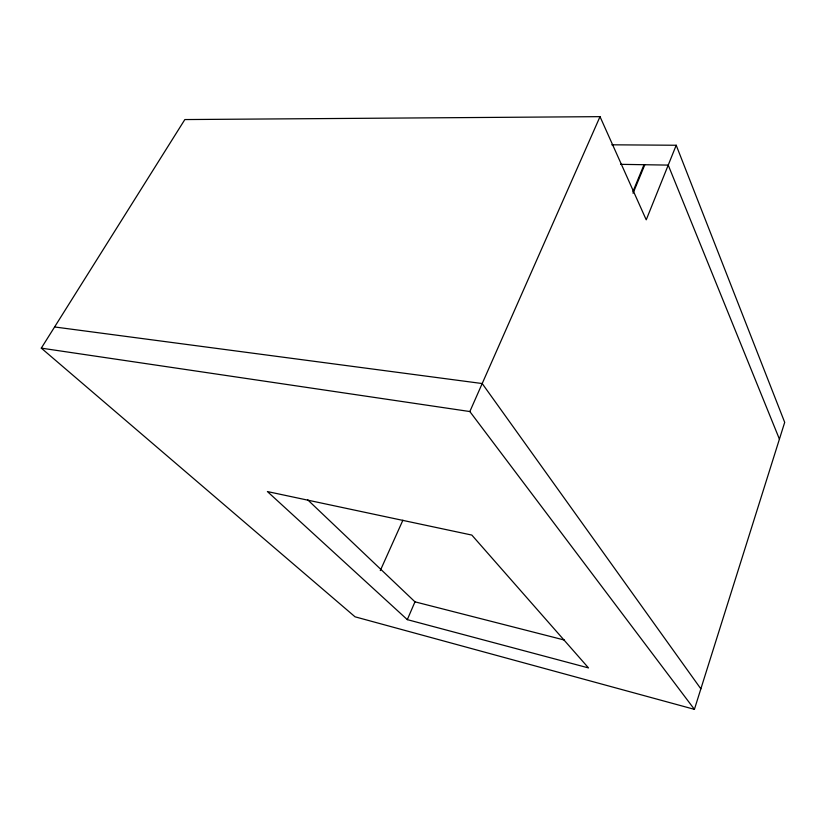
<?xml version="1.0" encoding="UTF-8"?>
<svg xmlns="http://www.w3.org/2000/svg" width="826" height="826" viewBox="0 0 826 826"><rect width="100%" height="100%" fill="white"/><g stroke="black" fill="none" stroke-linecap="round" stroke-linejoin="round"><path stroke-width="1.24" d="M676.205 145.252L646.231 219.83L600.017 116.652L184.838 119.563L41.3 348.138L355.056 616.815L694.408 709.348L784.7 422.354L676.205 145.252L611.787 144.808M632.871 191.746L644.022 164.715M633.057 193.274L644.827 164.725M407.311 619.634L267.407 491.563L471.832 535.072L588.515 667.924L407.311 619.634L414.972 601.834L307.561 499.699M694.408 709.348L469.839 411.544L600.017 116.652M380.29 570.57L402.902 520.194M620.553 164.333L668.224 165.107L779.424 439.133M54.599 326.962L482.198 383.543L700.861 688.832M41.3 348.138L469.839 411.544M414.972 601.834L564.478 640.067"/></g></svg>
